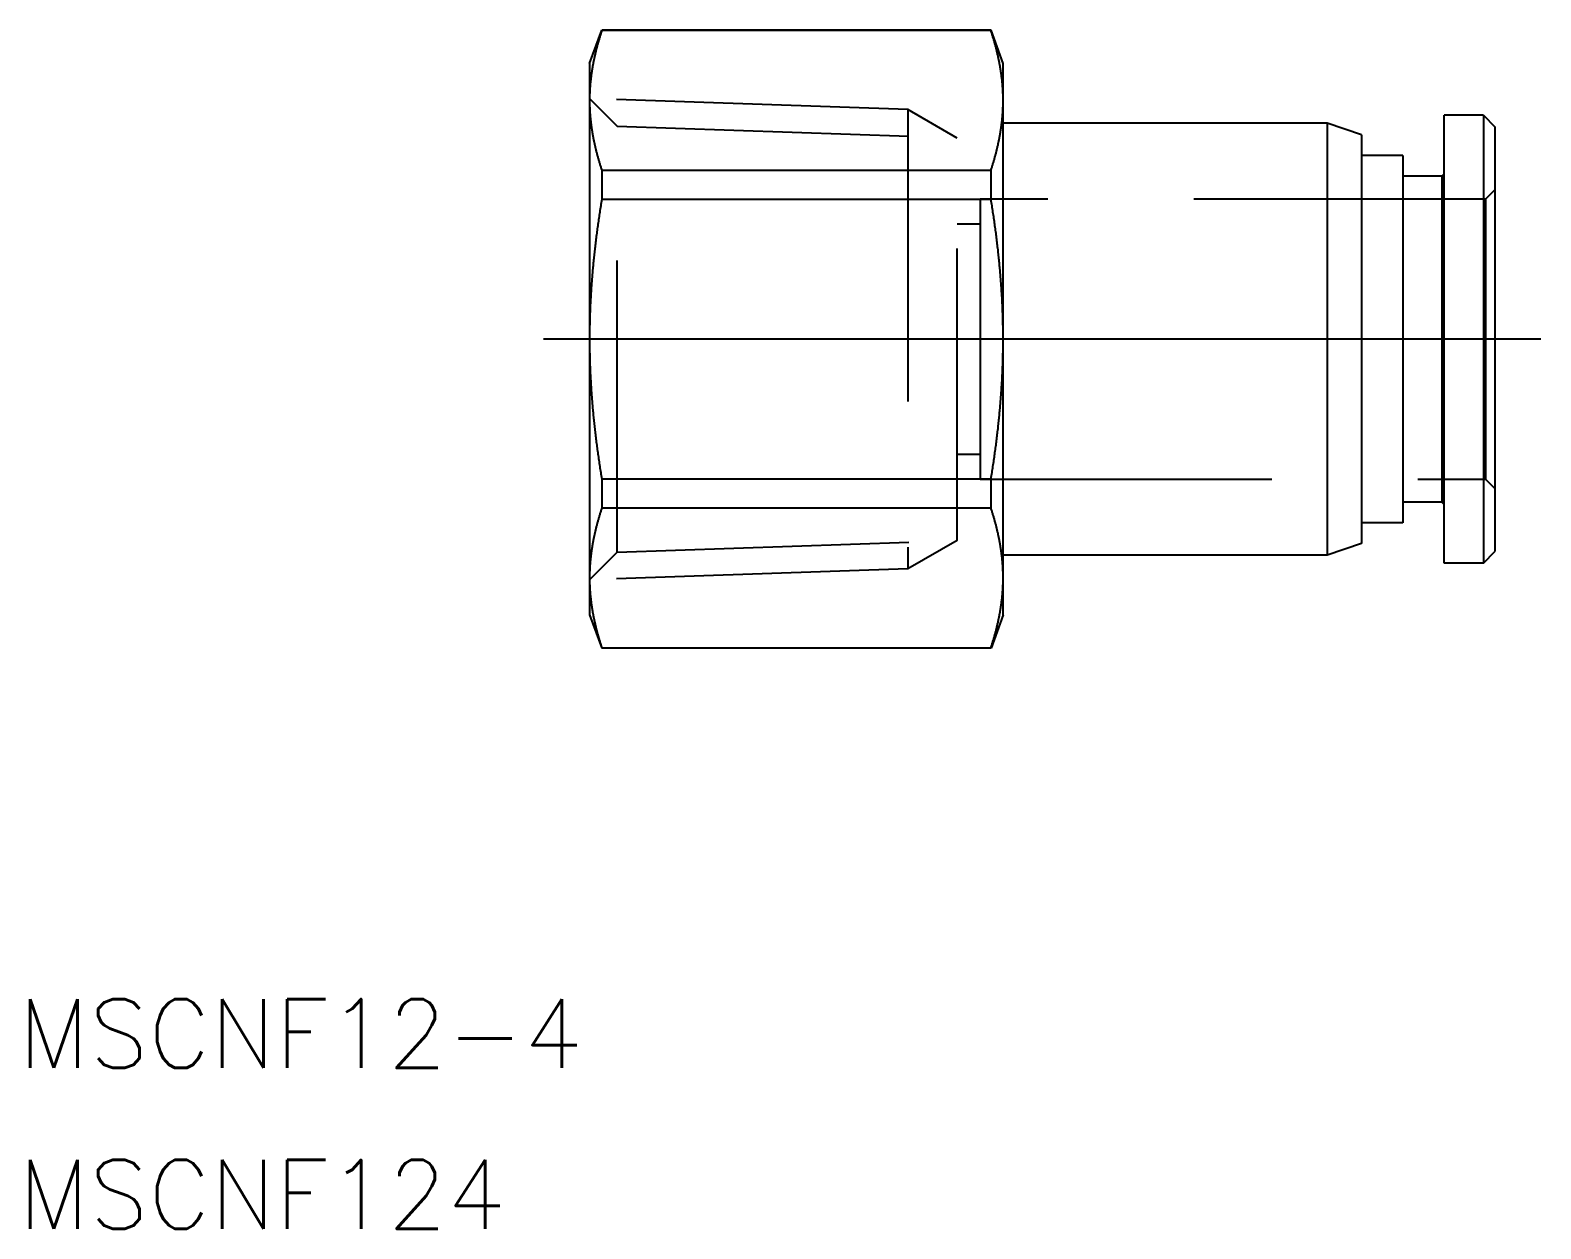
# Model space of a CAD drawing. Extents: x -92 to 14, y -39 to 15.
# Drawn here: x -92.5 to -26.7, y -38.7 to 13.4 of the extents above; entities that cross this region are included whole.
import ezdxf

# ---------------------------------------------------------------- set-up
doc = ezdxf.new("R2010")
doc.units = 0
doc.linetypes.add('CENTER', pattern=[50.8, 31.75, -6.35, 6.35, -6.35])
doc.linetypes.add('DASHED', pattern=[19.05, 12.7, -6.35])
doc.layers.get('0').update_dxf_attribs({"linetype": 'CONTINUOUS'})
doc.layers.add('CENTER', color=1, linetype='CENTER')
doc.styles.get("Standard").update_dxf_attribs({"font": 'txt.shx', "height": 3, "bigfont": 'bigfont.shx'})

msp = doc.modelspace()

# ---------------------------------------------------------------- linework, layer by layer
at = {"color": 7, "linetype": 'CONTINUOUS'}
for p, q in [((-68.141, 12), (-67.613, 13.45)), ((-50.668, 13.45), (-67.613, 13.45)), ((-67.613, 13.45), (-67.613, 13.43)), ((-50.668, 13.43), (-67.613, 13.43)), ((-50.141, 12), (-50.668, 13.45)), ((-50.668, 13.43), (-50.668, 13.45)), ((-68.141, 12), (-68.141, 10.392)), ((-50.141, 10.392), (-50.141, 12)), ((-68.141, 10.392), (-68.141, 0)), ((-50.141, 0), (-50.141, 10.392)), ((-36.041, 9.4), (-50.141, 9.4)), ((-36.041, 9.4), (-36.041, -9.4)), ((-34.541, 8.9), (-36.041, 9.4)), ((-30.941, -9.75), (-30.941, 9.75)), ((-29.241, 9.75), (-30.941, 9.75)), ((-29.241, 9.75), (-29.241, -9.75)), ((-29.241, 9.75), (-28.741, 9.25)), ((-28.741, 9.25), (-28.741, -9.25)), ((-34.541, 8.9), (-34.541, -8.9)), ((-32.741, 8), (-34.541, 8)), ((-32.741, 8), (-32.741, -8)), ((-67.613, 7.355), (-50.668, 7.355)), ((-67.613, 7.355), (-67.613, 6.075)), ((-50.668, 6.075), (-50.668, 7.355)), ((-31.041, 7.1), (-32.741, 7.1)), ((-31.041, 7.1), (-30.941, 7.2)), ((-31.041, 7.1), (-31.041, -7.1)), ((-50.668, 6.075), (-67.613, 6.075)), ((-68.141, 0), (-68.141, -10.392)), ((-50.141, -10.392), (-50.141, 0)), ((-67.613, -6.075), (-50.668, -6.075)), ((-67.613, -6.075), (-67.613, -7.355)), ((-50.668, -7.355), (-50.668, -6.075)), ((-31.041, -7.1), (-32.741, -7.1)), ((-31.041, -7.1), (-30.941, -7.2)), ((-50.668, -7.355), (-67.613, -7.355)), ((-32.741, -8), (-34.541, -8)), ((-34.541, -8.9), (-36.041, -9.4)), ((-36.041, -9.4), (-50.141, -9.4)), ((-29.241, -9.75), (-30.941, -9.75)), ((-29.241, -9.75), (-28.741, -9.25)), ((-68.141, -10.392), (-68.141, -12)), ((-50.141, -12), (-50.141, -10.392)), ((-68.141, -12), (-67.613, -13.45)), ((-50.141, -12), (-50.668, -13.45)), ((-67.613, -13.43), (-50.668, -13.43)), ((-67.613, -13.43), (-67.613, -13.45)), ((-50.668, -13.45), (-67.613, -13.45)), ((-50.668, -13.45), (-50.668, -13.43))]:
    msp.add_line(p, q, dxfattribs=at)
at = {"color": 3, "linetype": 'DASHED'}
for p, q in [((-54.283, 9.994), (-68.141, 10.478)), ((-68.141, 10.478), (-66.937, 9.273)), ((-54.283, 9.994), (-54.283, -9.994)), ((-52.141, 8.757), (-54.283, 9.994)), ((-66.937, -9.273), (-66.937, 9.273)), ((-66.937, 9.273), (-52.141, 8.757)), ((-52.141, -8.757), (-52.141, 8.757)), ((-29.141, 6.1), (-51.141, 6.1)), ((-51.141, 6.1), (-51.141, -6.1)), ((-28.741, 6.5), (-29.141, 6.1)), ((-29.141, 6.1), (-29.141, -6.1)), ((-51.141, 5), (-52.141, 5)), ((-52.141, -5), (-51.141, -5)), ((-51.141, -6.1), (-29.141, -6.1)), ((-29.141, -6.1), (-28.741, -6.5)), ((-66.937, -9.273), (-52.141, -8.757)), ((-52.141, -8.757), (-54.283, -9.994)), ((-68.141, -10.478), (-66.937, -9.273)), ((-54.283, -9.994), (-68.141, -10.478))]:
    msp.add_line(p, q, dxfattribs=at)
at = {"color": 7}
for points in [[(-67.613, 13.43, 0), (-67.624, 13.395, 0), (-67.635, 13.361, 0), (-67.646, 13.327, 0), (-67.657, 13.293, 0), (-67.668, 13.259, 0), (-67.678, 13.225, 0), (-67.689, 13.191, 0), (-67.699, 13.158, 0), (-67.709, 13.124, 0), (-67.719, 13.09, 0), (-67.729, 13.057, 0), (-67.739, 13.023, 0), (-67.749, 12.99, 0), (-67.758, 12.957, 0), (-67.768, 12.924, 0), (-67.777, 12.891, 0), (-67.786, 12.857, 0), (-67.796, 12.825, 0), (-67.805, 12.792, 0), (-67.813, 12.759, 0), (-67.822, 12.726, 0), (-67.831, 12.693, 0), (-67.839, 12.661, 0), (-67.847, 12.628, 0), (-67.856, 12.595, 0), (-67.864, 12.563, 0), (-67.872, 12.531, 0), (-67.879, 12.498, 0), (-67.887, 12.466, 0), (-67.895, 12.434, 0), (-67.902, 12.402, 0), (-67.91, 12.369, 0), (-67.917, 12.337, 0), (-67.924, 12.305, 0), (-67.931, 12.273, 0), (-67.938, 12.241, 0), (-67.945, 12.209, 0), (-67.951, 12.177, 0), (-67.958, 12.146, 0), (-67.965, 12.114, 0), (-67.971, 12.082, 0), (-67.977, 12.05, 0), (-67.983, 12.019, 0), (-67.989, 11.987, 0), (-67.995, 11.955, 0), (-68.001, 11.924, 0), (-68.006, 11.892, 0), (-68.012, 11.861, 0), (-68.017, 11.829, 0), (-68.022, 11.798, 0), (-68.028, 11.766, 0), (-68.033, 11.735, 0), (-68.038, 11.704, 0), (-68.043, 11.672, 0), (-68.047, 11.641, 0), (-68.052, 11.61, 0), (-68.056, 11.578, 0), (-68.061, 11.547, 0), (-68.065, 11.516, 0), (-68.069, 11.485, 0), (-68.073, 11.453, 0), (-68.077, 11.422, 0), (-68.081, 11.391, 0), (-68.084, 11.36, 0), (-68.088, 11.329, 0), (-68.091, 11.297, 0), (-68.095, 11.266, 0), (-68.098, 11.235, 0), (-68.101, 11.204, 0), (-68.104, 11.173, 0), (-68.107, 11.142, 0), (-68.109, 11.111, 0), (-68.112, 11.079, 0), (-68.115, 11.048, 0), (-68.117, 11.017, 0), (-68.119, 10.986, 0), (-68.122, 10.955, 0), (-68.124, 10.924, 0), (-68.126, 10.893, 0), (-68.127, 10.861, 0), (-68.129, 10.83, 0), (-68.131, 10.799, 0), (-68.132, 10.768, 0), (-68.133, 10.737, 0), (-68.135, 10.706, 0), (-68.136, 10.674, 0), (-68.137, 10.643, 0), (-68.138, 10.612, 0), (-68.139, 10.581, 0), (-68.139, 10.549, 0), (-68.14, 10.518, 0), (-68.14, 10.486, 0), (-68.141, 10.455, 0), (-68.141, 10.424, 0), (-68.141, 10.392, 0)], [(-50.141, 10.392, 0), (-50.141, 10.424, 0), (-50.141, 10.455, 0), (-50.141, 10.486, 0), (-50.142, 10.518, 0), (-50.142, 10.549, 0), (-50.143, 10.581, 0), (-50.144, 10.612, 0), (-50.145, 10.643, 0), (-50.146, 10.674, 0), (-50.147, 10.706, 0), (-50.148, 10.737, 0), (-50.149, 10.768, 0), (-50.151, 10.799, 0), (-50.152, 10.83, 0), (-50.154, 10.861, 0), (-50.156, 10.893, 0), (-50.158, 10.924, 0), (-50.16, 10.955, 0), (-50.162, 10.986, 0), (-50.164, 11.017, 0), (-50.167, 11.048, 0), (-50.169, 11.079, 0), (-50.172, 11.111, 0), (-50.175, 11.142, 0), (-50.178, 11.173, 0), (-50.181, 11.204, 0), (-50.184, 11.235, 0), (-50.187, 11.266, 0), (-50.19, 11.297, 0), (-50.194, 11.329, 0), (-50.197, 11.36, 0), (-50.201, 11.391, 0), (-50.205, 11.422, 0), (-50.209, 11.453, 0), (-50.212, 11.485, 0), (-50.217, 11.516, 0), (-50.221, 11.547, 0), (-50.225, 11.578, 0), (-50.23, 11.61, 0), (-50.234, 11.641, 0), (-50.239, 11.672, 0), (-50.244, 11.704, 0), (-50.249, 11.735, 0), (-50.254, 11.766, 0), (-50.259, 11.798, 0), (-50.264, 11.829, 0), (-50.27, 11.861, 0), (-50.275, 11.892, 0), (-50.281, 11.924, 0), (-50.286, 11.955, 0), (-50.292, 11.987, 0), (-50.298, 12.019, 0), (-50.304, 12.05, 0), (-50.311, 12.082, 0), (-50.317, 12.114, 0), (-50.323, 12.146, 0), (-50.33, 12.177, 0), (-50.337, 12.209, 0), (-50.343, 12.241, 0), (-50.35, 12.273, 0), (-50.357, 12.305, 0), (-50.364, 12.337, 0), (-50.372, 12.369, 0), (-50.379, 12.402, 0), (-50.387, 12.434, 0), (-50.394, 12.466, 0), (-50.402, 12.498, 0), (-50.41, 12.531, 0), (-50.418, 12.563, 0), (-50.426, 12.595, 0), (-50.434, 12.628, 0), (-50.442, 12.661, 0), (-50.451, 12.693, 0), (-50.459, 12.726, 0), (-50.468, 12.759, 0), (-50.477, 12.792, 0), (-50.486, 12.825, 0), (-50.495, 12.857, 0), (-50.504, 12.891, 0), (-50.514, 12.924, 0), (-50.523, 12.957, 0), (-50.532, 12.99, 0), (-50.542, 13.023, 0), (-50.552, 13.057, 0), (-50.562, 13.09, 0), (-50.572, 13.124, 0), (-50.582, 13.158, 0), (-50.593, 13.191, 0), (-50.603, 13.225, 0), (-50.614, 13.259, 0), (-50.624, 13.293, 0), (-50.635, 13.327, 0), (-50.646, 13.361, 0), (-50.657, 13.395, 0), (-50.669, 13.43, 0)], [(-68.141, 10.392, 0), (-68.141, 10.361, 0), (-68.141, 10.329, 0), (-68.14, 10.298, 0), (-68.14, 10.267, 0), (-68.139, 10.235, 0), (-68.139, 10.204, 0), (-68.138, 10.173, 0), (-68.137, 10.142, 0), (-68.136, 10.11, 0), (-68.135, 10.079, 0), (-68.133, 10.048, 0), (-68.132, 10.017, 0), (-68.131, 9.986, 0), (-68.129, 9.954, 0), (-68.127, 9.923, 0), (-68.126, 9.892, 0), (-68.124, 9.861, 0), (-68.122, 9.83, 0), (-68.119, 9.799, 0), (-68.117, 9.767, 0), (-68.115, 9.736, 0), (-68.112, 9.705, 0), (-68.109, 9.674, 0), (-68.107, 9.643, 0), (-68.104, 9.612, 0), (-68.101, 9.581, 0), (-68.098, 9.55, 0), (-68.095, 9.518, 0), (-68.091, 9.487, 0), (-68.088, 9.456, 0), (-68.084, 9.425, 0), (-68.081, 9.394, 0), (-68.077, 9.363, 0), (-68.073, 9.331, 0), (-68.069, 9.3, 0), (-68.065, 9.269, 0), (-68.061, 9.238, 0), (-68.056, 9.206, 0), (-68.052, 9.175, 0), (-68.047, 9.144, 0), (-68.043, 9.112, 0), (-68.038, 9.081, 0), (-68.033, 9.05, 0), (-68.028, 9.018, 0), (-68.022, 8.987, 0), (-68.017, 8.955, 0), (-68.012, 8.924, 0), (-68.006, 8.892, 0), (-68.001, 8.861, 0), (-67.995, 8.829, 0), (-67.989, 8.798, 0), (-67.983, 8.766, 0), (-67.977, 8.734, 0), (-67.971, 8.703, 0), (-67.965, 8.671, 0), (-67.958, 8.639, 0), (-67.951, 8.607, 0), (-67.945, 8.575, 0), (-67.938, 8.543, 0), (-67.931, 8.511, 0), (-67.924, 8.479, 0), (-67.917, 8.447, 0), (-67.91, 8.415, 0), (-67.902, 8.383, 0), (-67.895, 8.351, 0), (-67.887, 8.319, 0), (-67.879, 8.286, 0), (-67.872, 8.254, 0), (-67.864, 8.222, 0), (-67.856, 8.189, 0), (-67.847, 8.157, 0), (-67.839, 8.124, 0), (-67.831, 8.091, 0), (-67.822, 8.059, 0), (-67.813, 8.026, 0), (-67.805, 7.993, 0), (-67.796, 7.96, 0), (-67.786, 7.927, 0), (-67.777, 7.894, 0), (-67.768, 7.861, 0), (-67.758, 7.828, 0), (-67.749, 7.794, 0), (-67.739, 7.761, 0), (-67.729, 7.728, 0), (-67.719, 7.694, 0), (-67.709, 7.661, 0), (-67.699, 7.627, 0), (-67.689, 7.593, 0), (-67.678, 7.56, 0), (-67.668, 7.526, 0), (-67.657, 7.492, 0), (-67.646, 7.458, 0), (-67.635, 7.423, 0), (-67.624, 7.389, 0), (-67.613, 7.355, 0)], [(-50.669, 7.355, 0), (-50.657, 7.389, 0), (-50.646, 7.423, 0), (-50.635, 7.458, 0), (-50.624, 7.492, 0), (-50.614, 7.526, 0), (-50.603, 7.56, 0), (-50.593, 7.593, 0), (-50.582, 7.627, 0), (-50.572, 7.661, 0), (-50.562, 7.694, 0), (-50.552, 7.728, 0), (-50.542, 7.761, 0), (-50.532, 7.794, 0), (-50.523, 7.828, 0), (-50.514, 7.861, 0), (-50.504, 7.894, 0), (-50.495, 7.927, 0), (-50.486, 7.96, 0), (-50.477, 7.993, 0), (-50.468, 8.026, 0), (-50.459, 8.059, 0), (-50.451, 8.091, 0), (-50.442, 8.124, 0), (-50.434, 8.157, 0), (-50.426, 8.189, 0), (-50.418, 8.222, 0), (-50.41, 8.254, 0), (-50.402, 8.286, 0), (-50.394, 8.319, 0), (-50.387, 8.351, 0), (-50.379, 8.383, 0), (-50.372, 8.415, 0), (-50.364, 8.447, 0), (-50.357, 8.479, 0), (-50.35, 8.511, 0), (-50.343, 8.543, 0), (-50.337, 8.575, 0), (-50.33, 8.607, 0), (-50.323, 8.639, 0), (-50.317, 8.671, 0), (-50.311, 8.703, 0), (-50.304, 8.734, 0), (-50.298, 8.766, 0), (-50.292, 8.798, 0), (-50.286, 8.829, 0), (-50.281, 8.861, 0), (-50.275, 8.892, 0), (-50.27, 8.924, 0), (-50.264, 8.955, 0), (-50.259, 8.987, 0), (-50.254, 9.018, 0), (-50.249, 9.05, 0), (-50.244, 9.081, 0), (-50.239, 9.112, 0), (-50.234, 9.144, 0), (-50.23, 9.175, 0), (-50.225, 9.206, 0), (-50.221, 9.238, 0), (-50.217, 9.269, 0), (-50.212, 9.3, 0), (-50.209, 9.331, 0), (-50.205, 9.363, 0), (-50.201, 9.394, 0), (-50.197, 9.425, 0), (-50.194, 9.456, 0), (-50.19, 9.487, 0), (-50.187, 9.518, 0), (-50.184, 9.55, 0), (-50.181, 9.581, 0), (-50.178, 9.612, 0), (-50.175, 9.643, 0), (-50.172, 9.674, 0), (-50.169, 9.705, 0), (-50.167, 9.736, 0), (-50.164, 9.767, 0), (-50.162, 9.799, 0), (-50.16, 9.83, 0), (-50.158, 9.861, 0), (-50.156, 9.892, 0), (-50.154, 9.923, 0), (-50.152, 9.954, 0), (-50.151, 9.986, 0), (-50.149, 10.017, 0), (-50.148, 10.048, 0), (-50.147, 10.079, 0), (-50.146, 10.11, 0), (-50.145, 10.142, 0), (-50.144, 10.173, 0), (-50.143, 10.204, 0), (-50.142, 10.235, 0), (-50.142, 10.267, 0), (-50.141, 10.298, 0), (-50.141, 10.329, 0), (-50.141, 10.361, 0), (-50.141, 10.392, 0)], [(-67.613, 6.075, 0), (-67.624, 6.006, 0), (-67.635, 5.938, 0), (-67.646, 5.869, 0), (-67.657, 5.801, 0), (-67.668, 5.733, 0), (-67.678, 5.666, 0), (-67.689, 5.598, 0), (-67.699, 5.53, 0), (-67.709, 5.463, 0), (-67.719, 5.396, 0), (-67.729, 5.329, 0), (-67.739, 5.262, 0), (-67.749, 5.196, 0), (-67.758, 5.129, 0), (-67.768, 5.063, 0), (-67.777, 4.997, 0), (-67.786, 4.93, 0), (-67.796, 4.864, 0), (-67.805, 4.799, 0), (-67.813, 4.733, 0), (-67.822, 4.667, 0), (-67.831, 4.602, 0), (-67.839, 4.537, 0), (-67.847, 4.471, 0), (-67.856, 4.406, 0), (-67.864, 4.341, 0), (-67.872, 4.277, 0), (-67.879, 4.212, 0), (-67.887, 4.147, 0), (-67.895, 4.083, 0), (-67.902, 4.018, 0), (-67.91, 3.954, 0), (-67.917, 3.89, 0), (-67.924, 3.826, 0), (-67.931, 3.762, 0), (-67.938, 3.698, 0), (-67.945, 3.634, 0), (-67.951, 3.57, 0), (-67.958, 3.506, 0), (-67.965, 3.443, 0), (-67.971, 3.379, 0), (-67.977, 3.316, 0), (-67.983, 3.253, 0), (-67.989, 3.189, 0), (-67.995, 3.126, 0), (-68.001, 3.063, 0), (-68.006, 3, 0), (-68.012, 2.937, 0), (-68.017, 2.874, 0), (-68.022, 2.811, 0), (-68.028, 2.748, 0), (-68.033, 2.685, 0), (-68.038, 2.622, 0), (-68.043, 2.56, 0), (-68.047, 2.497, 0), (-68.052, 2.434, 0), (-68.056, 2.372, 0), (-68.061, 2.309, 0), (-68.065, 2.247, 0), (-68.069, 2.184, 0), (-68.073, 2.122, 0), (-68.077, 2.06, 0), (-68.081, 1.997, 0), (-68.084, 1.935, 0), (-68.088, 1.872, 0), (-68.091, 1.81, 0), (-68.095, 1.748, 0), (-68.098, 1.686, 0), (-68.101, 1.623, 0), (-68.104, 1.561, 0), (-68.107, 1.499, 0), (-68.109, 1.436, 0), (-68.112, 1.374, 0), (-68.115, 1.312, 0), (-68.117, 1.25, 0), (-68.119, 1.187, 0), (-68.122, 1.125, 0), (-68.124, 1.063, 0), (-68.126, 1.001, 0), (-68.127, 0.938, 0), (-68.129, 0.876, 0), (-68.131, 0.814, 0), (-68.132, 0.751, 0), (-68.133, 0.689, 0), (-68.135, 0.626, 0), (-68.136, 0.564, 0), (-68.137, 0.501, 0), (-68.138, 0.439, 0), (-68.139, 0.376, 0), (-68.139, 0.314, 0), (-68.14, 0.251, 0), (-68.14, 0.188, 0), (-68.141, 0.126, 0), (-68.141, 0.063, 0), (-68.141, 0, 0)], [(-50.141, 0, 0), (-50.141, 0.063, 0), (-50.141, 0.126, 0), (-50.141, 0.188, 0), (-50.142, 0.251, 0), (-50.142, 0.314, 0), (-50.143, 0.376, 0), (-50.144, 0.439, 0), (-50.145, 0.501, 0), (-50.146, 0.564, 0), (-50.147, 0.626, 0), (-50.148, 0.689, 0), (-50.149, 0.751, 0), (-50.151, 0.814, 0), (-50.152, 0.876, 0), (-50.154, 0.938, 0), (-50.156, 1.001, 0), (-50.158, 1.063, 0), (-50.16, 1.125, 0), (-50.162, 1.187, 0), (-50.164, 1.25, 0), (-50.167, 1.312, 0), (-50.169, 1.374, 0), (-50.172, 1.436, 0), (-50.175, 1.499, 0), (-50.178, 1.561, 0), (-50.181, 1.623, 0), (-50.184, 1.686, 0), (-50.187, 1.748, 0), (-50.19, 1.81, 0), (-50.194, 1.872, 0), (-50.197, 1.935, 0), (-50.201, 1.997, 0), (-50.205, 2.06, 0), (-50.209, 2.122, 0), (-50.212, 2.184, 0), (-50.217, 2.247, 0), (-50.221, 2.309, 0), (-50.225, 2.372, 0), (-50.23, 2.434, 0), (-50.234, 2.497, 0), (-50.239, 2.56, 0), (-50.244, 2.622, 0), (-50.249, 2.685, 0), (-50.254, 2.748, 0), (-50.259, 2.811, 0), (-50.264, 2.874, 0), (-50.27, 2.937, 0), (-50.275, 3, 0), (-50.281, 3.063, 0), (-50.286, 3.126, 0), (-50.292, 3.189, 0), (-50.298, 3.253, 0), (-50.304, 3.316, 0), (-50.311, 3.379, 0), (-50.317, 3.443, 0), (-50.323, 3.506, 0), (-50.33, 3.57, 0), (-50.337, 3.634, 0), (-50.343, 3.698, 0), (-50.35, 3.762, 0), (-50.357, 3.826, 0), (-50.364, 3.89, 0), (-50.372, 3.954, 0), (-50.379, 4.018, 0), (-50.387, 4.083, 0), (-50.394, 4.147, 0), (-50.402, 4.212, 0), (-50.41, 4.277, 0), (-50.418, 4.341, 0), (-50.426, 4.406, 0), (-50.434, 4.471, 0), (-50.442, 4.537, 0), (-50.451, 4.602, 0), (-50.459, 4.667, 0), (-50.468, 4.733, 0), (-50.477, 4.799, 0), (-50.486, 4.864, 0), (-50.495, 4.93, 0), (-50.504, 4.997, 0), (-50.514, 5.063, 0), (-50.523, 5.129, 0), (-50.532, 5.196, 0), (-50.542, 5.262, 0), (-50.552, 5.329, 0), (-50.562, 5.396, 0), (-50.572, 5.463, 0), (-50.582, 5.53, 0), (-50.593, 5.598, 0), (-50.603, 5.666, 0), (-50.614, 5.733, 0), (-50.624, 5.801, 0), (-50.635, 5.869, 0), (-50.646, 5.938, 0), (-50.657, 6.006, 0), (-50.669, 6.075, 0)], [(-68.141, 0, 0), (-68.141, -0.063, 0), (-68.141, -0.126, 0), (-68.14, -0.188, 0), (-68.14, -0.251, 0), (-68.139, -0.314, 0), (-68.139, -0.376, 0), (-68.138, -0.439, 0), (-68.137, -0.501, 0), (-68.136, -0.564, 0), (-68.135, -0.626, 0), (-68.133, -0.689, 0), (-68.132, -0.751, 0), (-68.131, -0.814, 0), (-68.129, -0.876, 0), (-68.127, -0.938, 0), (-68.126, -1.001, 0), (-68.124, -1.063, 0), (-68.122, -1.125, 0), (-68.119, -1.187, 0), (-68.117, -1.25, 0), (-68.115, -1.312, 0), (-68.112, -1.374, 0), (-68.109, -1.436, 0), (-68.107, -1.499, 0), (-68.104, -1.561, 0), (-68.101, -1.623, 0), (-68.098, -1.686, 0), (-68.095, -1.748, 0), (-68.091, -1.81, 0), (-68.088, -1.872, 0), (-68.084, -1.935, 0), (-68.081, -1.997, 0), (-68.077, -2.06, 0), (-68.073, -2.122, 0), (-68.069, -2.184, 0), (-68.065, -2.247, 0), (-68.061, -2.309, 0), (-68.056, -2.372, 0), (-68.052, -2.434, 0), (-68.047, -2.497, 0), (-68.043, -2.56, 0), (-68.038, -2.622, 0), (-68.033, -2.685, 0), (-68.028, -2.748, 0), (-68.022, -2.811, 0), (-68.017, -2.874, 0), (-68.012, -2.937, 0), (-68.006, -3, 0), (-68.001, -3.063, 0), (-67.995, -3.126, 0), (-67.989, -3.189, 0), (-67.983, -3.253, 0), (-67.977, -3.316, 0), (-67.971, -3.379, 0), (-67.965, -3.443, 0), (-67.958, -3.506, 0), (-67.951, -3.57, 0), (-67.945, -3.634, 0), (-67.938, -3.698, 0), (-67.931, -3.762, 0), (-67.924, -3.826, 0), (-67.917, -3.89, 0), (-67.91, -3.954, 0), (-67.902, -4.018, 0), (-67.895, -4.083, 0), (-67.887, -4.147, 0), (-67.879, -4.212, 0), (-67.872, -4.277, 0), (-67.864, -4.341, 0), (-67.856, -4.406, 0), (-67.847, -4.471, 0), (-67.839, -4.537, 0), (-67.831, -4.602, 0), (-67.822, -4.667, 0), (-67.813, -4.733, 0), (-67.805, -4.799, 0), (-67.796, -4.864, 0), (-67.786, -4.93, 0), (-67.777, -4.997, 0), (-67.768, -5.063, 0), (-67.758, -5.129, 0), (-67.749, -5.196, 0), (-67.739, -5.262, 0), (-67.729, -5.329, 0), (-67.719, -5.396, 0), (-67.709, -5.463, 0), (-67.699, -5.53, 0), (-67.689, -5.598, 0), (-67.678, -5.666, 0), (-67.668, -5.733, 0), (-67.657, -5.801, 0), (-67.646, -5.869, 0), (-67.635, -5.938, 0), (-67.624, -6.006, 0), (-67.613, -6.075, 0)], [(-50.669, -6.075, 0), (-50.657, -6.006, 0), (-50.646, -5.938, 0), (-50.635, -5.869, 0), (-50.624, -5.801, 0), (-50.614, -5.733, 0), (-50.603, -5.666, 0), (-50.593, -5.598, 0), (-50.582, -5.53, 0), (-50.572, -5.463, 0), (-50.562, -5.396, 0), (-50.552, -5.329, 0), (-50.542, -5.262, 0), (-50.532, -5.196, 0), (-50.523, -5.129, 0), (-50.514, -5.063, 0), (-50.504, -4.997, 0), (-50.495, -4.93, 0), (-50.486, -4.864, 0), (-50.477, -4.799, 0), (-50.468, -4.733, 0), (-50.459, -4.667, 0), (-50.451, -4.602, 0), (-50.442, -4.537, 0), (-50.434, -4.471, 0), (-50.426, -4.406, 0), (-50.418, -4.341, 0), (-50.41, -4.277, 0), (-50.402, -4.212, 0), (-50.394, -4.147, 0), (-50.387, -4.083, 0), (-50.379, -4.018, 0), (-50.372, -3.954, 0), (-50.364, -3.89, 0), (-50.357, -3.826, 0), (-50.35, -3.762, 0), (-50.343, -3.698, 0), (-50.337, -3.634, 0), (-50.33, -3.57, 0), (-50.323, -3.506, 0), (-50.317, -3.443, 0), (-50.311, -3.379, 0), (-50.304, -3.316, 0), (-50.298, -3.253, 0), (-50.292, -3.189, 0), (-50.286, -3.126, 0), (-50.281, -3.063, 0), (-50.275, -3, 0), (-50.27, -2.937, 0), (-50.264, -2.874, 0), (-50.259, -2.811, 0), (-50.254, -2.748, 0), (-50.249, -2.685, 0), (-50.244, -2.622, 0), (-50.239, -2.56, 0), (-50.234, -2.497, 0), (-50.23, -2.434, 0), (-50.225, -2.372, 0), (-50.221, -2.309, 0), (-50.217, -2.247, 0), (-50.212, -2.184, 0), (-50.209, -2.122, 0), (-50.205, -2.06, 0), (-50.201, -1.997, 0), (-50.197, -1.935, 0), (-50.194, -1.872, 0), (-50.19, -1.81, 0), (-50.187, -1.748, 0), (-50.184, -1.686, 0), (-50.181, -1.623, 0), (-50.178, -1.561, 0), (-50.175, -1.499, 0), (-50.172, -1.436, 0), (-50.169, -1.374, 0), (-50.167, -1.312, 0), (-50.164, -1.25, 0), (-50.162, -1.187, 0), (-50.16, -1.125, 0), (-50.158, -1.063, 0), (-50.156, -1.001, 0), (-50.154, -0.938, 0), (-50.152, -0.876, 0), (-50.151, -0.814, 0), (-50.149, -0.751, 0), (-50.148, -0.689, 0), (-50.147, -0.626, 0), (-50.146, -0.564, 0), (-50.145, -0.501, 0), (-50.144, -0.439, 0), (-50.143, -0.376, 0), (-50.142, -0.314, 0), (-50.142, -0.251, 0), (-50.141, -0.188, 0), (-50.141, -0.126, 0), (-50.141, -0.063, 0), (-50.141, 0, 0)], [(-67.613, -7.355, 0), (-67.624, -7.389, 0), (-67.635, -7.423, 0), (-67.646, -7.458, 0), (-67.657, -7.492, 0), (-67.668, -7.526, 0), (-67.678, -7.56, 0), (-67.689, -7.593, 0), (-67.699, -7.627, 0), (-67.709, -7.661, 0), (-67.719, -7.694, 0), (-67.729, -7.728, 0), (-67.739, -7.761, 0), (-67.749, -7.794, 0), (-67.758, -7.828, 0), (-67.768, -7.861, 0), (-67.777, -7.894, 0), (-67.786, -7.927, 0), (-67.796, -7.96, 0), (-67.805, -7.993, 0), (-67.813, -8.026, 0), (-67.822, -8.059, 0), (-67.831, -8.091, 0), (-67.839, -8.124, 0), (-67.847, -8.157, 0), (-67.856, -8.189, 0), (-67.864, -8.222, 0), (-67.872, -8.254, 0), (-67.879, -8.286, 0), (-67.887, -8.319, 0), (-67.895, -8.351, 0), (-67.902, -8.383, 0), (-67.91, -8.415, 0), (-67.917, -8.447, 0), (-67.924, -8.479, 0), (-67.931, -8.511, 0), (-67.938, -8.543, 0), (-67.945, -8.575, 0), (-67.951, -8.607, 0), (-67.958, -8.639, 0), (-67.965, -8.671, 0), (-67.971, -8.703, 0), (-67.977, -8.734, 0), (-67.983, -8.766, 0), (-67.989, -8.798, 0), (-67.995, -8.829, 0), (-68.001, -8.861, 0), (-68.006, -8.892, 0), (-68.012, -8.924, 0), (-68.017, -8.955, 0), (-68.022, -8.987, 0), (-68.028, -9.018, 0), (-68.033, -9.05, 0), (-68.038, -9.081, 0), (-68.043, -9.112, 0), (-68.047, -9.144, 0), (-68.052, -9.175, 0), (-68.056, -9.206, 0), (-68.061, -9.238, 0), (-68.065, -9.269, 0), (-68.069, -9.3, 0), (-68.073, -9.331, 0), (-68.077, -9.363, 0), (-68.081, -9.394, 0), (-68.084, -9.425, 0), (-68.088, -9.456, 0), (-68.091, -9.487, 0), (-68.095, -9.518, 0), (-68.098, -9.55, 0), (-68.101, -9.581, 0), (-68.104, -9.612, 0), (-68.107, -9.643, 0), (-68.109, -9.674, 0), (-68.112, -9.705, 0), (-68.115, -9.736, 0), (-68.117, -9.767, 0), (-68.119, -9.799, 0), (-68.122, -9.83, 0), (-68.124, -9.861, 0), (-68.126, -9.892, 0), (-68.127, -9.923, 0), (-68.129, -9.954, 0), (-68.131, -9.986, 0), (-68.132, -10.017, 0), (-68.133, -10.048, 0), (-68.135, -10.079, 0), (-68.136, -10.11, 0), (-68.137, -10.142, 0), (-68.138, -10.173, 0), (-68.139, -10.204, 0), (-68.139, -10.235, 0), (-68.14, -10.267, 0), (-68.14, -10.298, 0), (-68.141, -10.329, 0), (-68.141, -10.361, 0), (-68.141, -10.392, 0)], [(-50.141, -10.392, 0), (-50.141, -10.361, 0), (-50.141, -10.329, 0), (-50.141, -10.298, 0), (-50.142, -10.267, 0), (-50.142, -10.235, 0), (-50.143, -10.204, 0), (-50.144, -10.173, 0), (-50.145, -10.142, 0), (-50.146, -10.11, 0), (-50.147, -10.079, 0), (-50.148, -10.048, 0), (-50.149, -10.017, 0), (-50.151, -9.986, 0), (-50.152, -9.954, 0), (-50.154, -9.923, 0), (-50.156, -9.892, 0), (-50.158, -9.861, 0), (-50.16, -9.83, 0), (-50.162, -9.799, 0), (-50.164, -9.767, 0), (-50.167, -9.736, 0), (-50.169, -9.705, 0), (-50.172, -9.674, 0), (-50.175, -9.643, 0), (-50.178, -9.612, 0), (-50.181, -9.581, 0), (-50.184, -9.55, 0), (-50.187, -9.518, 0), (-50.19, -9.487, 0), (-50.194, -9.456, 0), (-50.197, -9.425, 0), (-50.201, -9.394, 0), (-50.205, -9.363, 0), (-50.209, -9.331, 0), (-50.212, -9.3, 0), (-50.217, -9.269, 0), (-50.221, -9.238, 0), (-50.225, -9.206, 0), (-50.23, -9.175, 0), (-50.234, -9.144, 0), (-50.239, -9.112, 0), (-50.244, -9.081, 0), (-50.249, -9.05, 0), (-50.254, -9.018, 0), (-50.259, -8.987, 0), (-50.264, -8.955, 0), (-50.27, -8.924, 0), (-50.275, -8.892, 0), (-50.281, -8.861, 0), (-50.286, -8.829, 0), (-50.292, -8.798, 0), (-50.298, -8.766, 0), (-50.304, -8.734, 0), (-50.311, -8.703, 0), (-50.317, -8.671, 0), (-50.323, -8.639, 0), (-50.33, -8.607, 0), (-50.337, -8.575, 0), (-50.343, -8.543, 0), (-50.35, -8.511, 0), (-50.357, -8.479, 0), (-50.364, -8.447, 0), (-50.372, -8.415, 0), (-50.379, -8.383, 0), (-50.387, -8.351, 0), (-50.394, -8.319, 0), (-50.402, -8.286, 0), (-50.41, -8.254, 0), (-50.418, -8.222, 0), (-50.426, -8.189, 0), (-50.434, -8.157, 0), (-50.442, -8.124, 0), (-50.451, -8.091, 0), (-50.459, -8.059, 0), (-50.468, -8.026, 0), (-50.477, -7.993, 0), (-50.486, -7.96, 0), (-50.495, -7.927, 0), (-50.504, -7.894, 0), (-50.514, -7.861, 0), (-50.523, -7.828, 0), (-50.532, -7.794, 0), (-50.542, -7.761, 0), (-50.552, -7.728, 0), (-50.562, -7.694, 0), (-50.572, -7.661, 0), (-50.582, -7.627, 0), (-50.593, -7.593, 0), (-50.603, -7.56, 0), (-50.614, -7.526, 0), (-50.624, -7.492, 0), (-50.635, -7.458, 0), (-50.646, -7.423, 0), (-50.657, -7.389, 0), (-50.669, -7.355, 0)], [(-68.141, -10.392, 0), (-68.141, -10.424, 0), (-68.141, -10.455, 0), (-68.14, -10.486, 0), (-68.14, -10.518, 0), (-68.139, -10.549, 0), (-68.139, -10.581, 0), (-68.138, -10.612, 0), (-68.137, -10.643, 0), (-68.136, -10.674, 0), (-68.135, -10.706, 0), (-68.133, -10.737, 0), (-68.132, -10.768, 0), (-68.131, -10.799, 0), (-68.129, -10.83, 0), (-68.127, -10.861, 0), (-68.126, -10.893, 0), (-68.124, -10.924, 0), (-68.122, -10.955, 0), (-68.119, -10.986, 0), (-68.117, -11.017, 0), (-68.115, -11.048, 0), (-68.112, -11.079, 0), (-68.109, -11.111, 0), (-68.107, -11.142, 0), (-68.104, -11.173, 0), (-68.101, -11.204, 0), (-68.098, -11.235, 0), (-68.095, -11.266, 0), (-68.091, -11.297, 0), (-68.088, -11.329, 0), (-68.084, -11.36, 0), (-68.081, -11.391, 0), (-68.077, -11.422, 0), (-68.073, -11.453, 0), (-68.069, -11.485, 0), (-68.065, -11.516, 0), (-68.061, -11.547, 0), (-68.056, -11.578, 0), (-68.052, -11.61, 0), (-68.047, -11.641, 0), (-68.043, -11.672, 0), (-68.038, -11.704, 0), (-68.033, -11.735, 0), (-68.028, -11.766, 0), (-68.022, -11.798, 0), (-68.017, -11.829, 0), (-68.012, -11.861, 0), (-68.006, -11.892, 0), (-68.001, -11.924, 0), (-67.995, -11.955, 0), (-67.989, -11.987, 0), (-67.983, -12.019, 0), (-67.977, -12.05, 0), (-67.971, -12.082, 0), (-67.965, -12.114, 0), (-67.958, -12.146, 0), (-67.951, -12.177, 0), (-67.945, -12.209, 0), (-67.938, -12.241, 0), (-67.931, -12.273, 0), (-67.924, -12.305, 0), (-67.917, -12.337, 0), (-67.91, -12.369, 0), (-67.902, -12.402, 0), (-67.895, -12.434, 0), (-67.887, -12.466, 0), (-67.879, -12.498, 0), (-67.872, -12.531, 0), (-67.864, -12.563, 0), (-67.856, -12.595, 0), (-67.847, -12.628, 0), (-67.839, -12.661, 0), (-67.831, -12.693, 0), (-67.822, -12.726, 0), (-67.813, -12.759, 0), (-67.805, -12.792, 0), (-67.796, -12.825, 0), (-67.786, -12.857, 0), (-67.777, -12.891, 0), (-67.768, -12.924, 0), (-67.758, -12.957, 0), (-67.749, -12.99, 0), (-67.739, -13.023, 0), (-67.729, -13.057, 0), (-67.719, -13.09, 0), (-67.709, -13.124, 0), (-67.699, -13.158, 0), (-67.689, -13.191, 0), (-67.678, -13.225, 0), (-67.668, -13.259, 0), (-67.657, -13.293, 0), (-67.646, -13.327, 0), (-67.635, -13.361, 0), (-67.624, -13.395, 0), (-67.613, -13.43, 0)], [(-50.669, -13.43, 0), (-50.657, -13.395, 0), (-50.646, -13.361, 0), (-50.635, -13.327, 0), (-50.624, -13.293, 0), (-50.614, -13.259, 0), (-50.603, -13.225, 0), (-50.593, -13.191, 0), (-50.582, -13.158, 0), (-50.572, -13.124, 0), (-50.562, -13.09, 0), (-50.552, -13.057, 0), (-50.542, -13.023, 0), (-50.532, -12.99, 0), (-50.523, -12.957, 0), (-50.514, -12.924, 0), (-50.504, -12.891, 0), (-50.495, -12.857, 0), (-50.486, -12.825, 0), (-50.477, -12.792, 0), (-50.468, -12.759, 0), (-50.459, -12.726, 0), (-50.451, -12.693, 0), (-50.442, -12.661, 0), (-50.434, -12.628, 0), (-50.426, -12.595, 0), (-50.418, -12.563, 0), (-50.41, -12.531, 0), (-50.402, -12.498, 0), (-50.394, -12.466, 0), (-50.387, -12.434, 0), (-50.379, -12.402, 0), (-50.372, -12.369, 0), (-50.364, -12.337, 0), (-50.357, -12.305, 0), (-50.35, -12.273, 0), (-50.343, -12.241, 0), (-50.337, -12.209, 0), (-50.33, -12.177, 0), (-50.323, -12.146, 0), (-50.317, -12.114, 0), (-50.311, -12.082, 0), (-50.304, -12.05, 0), (-50.298, -12.019, 0), (-50.292, -11.987, 0), (-50.286, -11.955, 0), (-50.281, -11.924, 0), (-50.275, -11.892, 0), (-50.27, -11.861, 0), (-50.264, -11.829, 0), (-50.259, -11.798, 0), (-50.254, -11.766, 0), (-50.249, -11.735, 0), (-50.244, -11.704, 0), (-50.239, -11.672, 0), (-50.234, -11.641, 0), (-50.23, -11.61, 0), (-50.225, -11.578, 0), (-50.221, -11.547, 0), (-50.217, -11.516, 0), (-50.212, -11.485, 0), (-50.209, -11.453, 0), (-50.205, -11.422, 0), (-50.201, -11.391, 0), (-50.197, -11.36, 0), (-50.194, -11.329, 0), (-50.19, -11.297, 0), (-50.187, -11.266, 0), (-50.184, -11.235, 0), (-50.181, -11.204, 0), (-50.178, -11.173, 0), (-50.175, -11.142, 0), (-50.172, -11.111, 0), (-50.169, -11.079, 0), (-50.167, -11.048, 0), (-50.164, -11.017, 0), (-50.162, -10.986, 0), (-50.16, -10.955, 0), (-50.158, -10.924, 0), (-50.156, -10.893, 0), (-50.154, -10.861, 0), (-50.152, -10.83, 0), (-50.151, -10.799, 0), (-50.149, -10.768, 0), (-50.148, -10.737, 0), (-50.147, -10.706, 0), (-50.146, -10.674, 0), (-50.145, -10.643, 0), (-50.144, -10.612, 0), (-50.143, -10.581, 0), (-50.142, -10.549, 0), (-50.142, -10.518, 0), (-50.141, -10.486, 0), (-50.141, -10.455, 0), (-50.141, -10.424, 0), (-50.141, -10.392, 0)]]:
    msp.add_polyline3d(points, dxfattribs=at)
at = {"layer": 'CENTER', "color": 1, "linetype": 'CONTINUOUS'}
msp.add_line((-26.741, 0), (-70.141, 0), dxfattribs=at)

# ---------------------------------------------------------------- texts
at = {"color": 7, "linetype": 'CONTINUOUS'}
for s, p in [('MSCNF12-4', (-92.999, -31.726)), ('MSCNF124', (-92.999, -38.726))]:
    msp.add_text(s, height=3, dxfattribs=at).set_placement(p)

doc.saveas('drawing.dxf')
